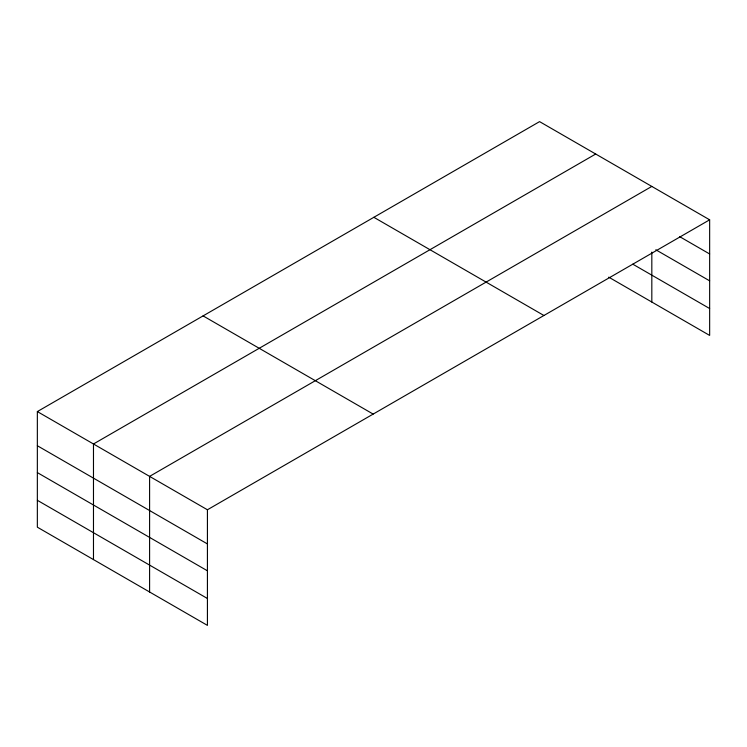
<?xml version="1.0" encoding="UTF-8"?>
<svg xmlns="http://www.w3.org/2000/svg" width="747" height="747" viewBox="0 0 747 747"><rect width="100%" height="100%" fill="white"/><g stroke="black" fill="none" stroke-linecap="round" stroke-linejoin="round"><path stroke-width="1.12" d="M709.65 219.814L539.577 121.621L37.35 411.578L37.35 527.186L207.423 625.379L207.423 509.771L709.65 219.814L709.65 335.422L608.73 277.156M595.704 154.022L93.478 443.979L93.478 559.587M651.823 186.423L149.596 476.381L149.596 591.997M679.742 236.696L709.65 253.971M655.81 249.769L709.65 280.844M632.784 264.167L709.65 308.539M373.845 217.302L543.919 315.495M203.081 315.888L373.155 414.081M37.35 411.578L207.423 509.771M37.35 445.735L207.423 543.928M37.35 472.608L207.423 570.801M37.35 500.303L207.423 598.496M651.823 252.075L651.823 302.04"/></g></svg>
